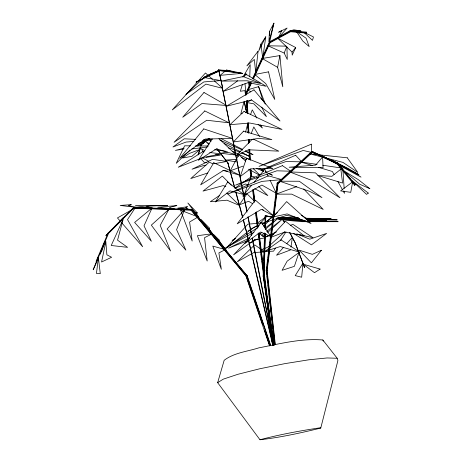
<?xml version="1.0" encoding="UTF-8"?>
<svg xmlns="http://www.w3.org/2000/svg" width="463" height="463" viewBox="0 0 463 463"><rect width="100%" height="100%" fill="white"/><g stroke="black" fill="none" stroke-linecap="round" stroke-linejoin="round"><path stroke-width="0.69" d="M134.363 208.292L133.888 207.47L134.363 208.292L191.41 210.121M269.362 42.596L269.397 38.446M269.414 35.68L269.449 31.53L273.928 23.15L269.512 42.59M264.13 273.245L265.421 233.798M265.565 229.492L265.733 215.631L265.177 215.741L264.767 227.946M263.285 271.74L263.134 276.046L269.692 321.143M263.354 269.588L264.599 232.97M263.516 274.073L263.586 271.926M263.974 260.449L264.142 255.426M264.431 246.82L264.599 241.802M265.34 219.566L265.177 215.741M263.823 273.06L265.137 233.578M265.276 229.266L265.733 215.631L272.609 217.257M274.391 344.646L266.202 270.357L277.175 183.122L277.713 184.014L312.27 152.466L312.01 151.881M277.476 183.452L277.175 183.122M249.54 82.443L249.378 86.708L248.11 81.847M249.754 76.754L250.211 64.664L243.063 76.904M269.449 31.53L268.87 41.902L273.928 23.15M266.694 269.125L266.966 266.977M267.232 264.836L267.411 263.412M267.683 261.271L267.863 259.841M268.129 257.7L268.314 256.271M268.581 254.129L268.76 252.7M269.032 250.558L269.211 249.135M270.016 242.71L270.201 241.281M270.467 239.139L270.647 237.71M270.919 235.569L271.098 234.139M271.364 231.998L271.544 230.574M273.251 217.008L273.43 215.579M273.702 213.437L273.882 212.008M275.051 202.73L275.23 201.301M275.497 199.159L275.682 197.73M276.041 194.877L276.22 193.447M276.486 191.306L276.666 189.882M276.938 187.735L277.117 186.311M278.089 183.556L267.11 270.664L266.804 270.473L277.788 183.244L277.175 183.145L277.713 184.014M262.712 58.124L265.791 36.78L260.947 44.072L258.869 50.664L265.791 36.78M290.961 247.132L292.39 237.334L286.788 243.654M352.522 182.549L350.751 192.324L340.589 190.906L352.071 182.283M279.912 55.577L282.812 86.795L277.615 67.32L279.912 55.577L262.845 58.367M294.972 31.096L290.058 30.662L289.913 31.224L290.179 31.698L306.303 33.128L306.199 32.08L296.378 31.218M306.303 33.128L306.199 32.08M320.766 428.055L337.903 360.55L337.186 358.258L322.833 339.981C301.268 338.187 279.884 343.806 258.852 347.852C247.254 351.556 234.093 352.702 224.173 360.289L217.656 382.658L259.969 439.752C280.422 437.46 300.759 432.974 320.766 428.055L320.176 427.8C299.949 430.816 279.745 434.531 259.969 439.752M245.517 132.296L247.63 124.153L248.255 132.748M244.018 101.686L240.893 113.655L242.166 113.354M198.042 154.937L200.172 147.344M200.56 145.961L200.948 144.583L201.301 144.96L209.126 138.616M198.575 154.538L200.514 147.645M200.901 146.267L201.289 144.89M242.381 84.602L240.32 91.252L244.852 90.609L245.685 95.413M250.576 114.384L252.271 109.841L256.809 118.001M251.201 133.535L253.805 126.943L259.488 136.626M286.933 46.867L287.263 59.455L284.178 53.06L286.666 46.792M108.649 233.19L96.622 261.566L96.084 261.358L108.128 232.947L108.689 233.277L134.276 207.574L133.801 207.302L108.168 233.034M151.748 208.68L144.016 225.805L151.378 241.252L134.623 222.437L151.499 208.472M250.749 82.466L245.951 92.889L246.027 94.336M252.549 78.56L269.327 42.087L269.779 42.255L270.068 42.712L253.302 79.15M249.262 86.784L250.46 84.179M254.65 75.07L255.848 72.471M260.339 62.713L261.537 60.109M262.133 58.807L263.331 56.208M265.426 51.653L266.624 49.049M251.502 83.056L246.715 93.468L246.397 93.069L251.195 82.645M252.989 78.739L269.779 42.255M295.712 47.567L292.217 55.155L292.066 52.082L295.712 47.567L278.049 38.302M275.502 248.122L273.558 251.137L261.329 251.797M280.561 240.285L286.007 231.841M212.158 138.941L198.343 160.314L216.458 148.866L235.91 154.706L218.953 138.668M135.155 207.899L127.528 219.589L142.656 246.762L117.457 217.934L134.548 208.246M311.373 151.87L311.744 151.303L337.023 162.704L336.642 163.294L311.373 151.87L336.885 163.659L337.267 163.074L337.023 162.594L336.462 163.034L336.885 163.659M243.879 76.47L245.928 73.513L246.293 74.902M251.71 185.148L242.676 196.115L261.89 185.05L276.307 193.285L270.085 180.286M253.967 182.405L258.933 176.368M273.141 216.973L286.643 201.602L311.055 223.507L287.106 213.912L273.841 216.823M283.524 247.34L276.521 255.24L290.556 249.933M271.052 236.906L285.48 221.273L304.168 235.794L284.774 232.05L271.243 237.172M260.131 223.467L267.157 215.908L256.317 223.808M249.927 237.849L233.589 254.835L254.361 240.042L264.523 237.872M252.196 139.328L236.107 155.69L248.417 149.78L278.79 151.146L253.348 139.126M263.54 226.228L268.528 221.204M245.911 193.586L243.949 195.536L251.224 175.94L254.598 177.016M190.05 150.018L176.229 163.335L184.615 145.793L190.397 145.851M277.175 183.145L311.211 151.997M281.724 179.569L283.854 177.624M292.882 169.365L294.48 167.907M303.508 159.654L305.105 158.196M277.412 183.707L312.004 152.096L312.27 152.466M284.774 231.731L267.811 247.201L261.369 249.783M264.934 234.92L266.005 233.954M267.608 232.501L282.042 219.439L266.723 231.396M259.708 234.214L261.85 232.362M265.6 229.116L277.91 218.461L265.797 227.593M246.507 276.428L191.022 209.942L191.728 209.334L247.225 275.821L270.745 345.525M246.171 276.249L246.895 275.641L247.225 275.821M277.337 212.61L265.837 222.205L286.736 215.353L298.635 217.94M200.959 144.653L208.223 138.75M336.705 163.398L337.267 162.959L355.208 184.83L354.635 185.275L336.462 163.034M261.618 235.378L264.454 233.167M337.023 162.594L354.982 184.482L354.409 184.934L354.635 185.275M237.675 80.788L223.328 91.344L248.394 82.582L266.179 86.297L246.281 74.456L242.838 76.991M257.648 227.698L225.087 248.214L254.002 232.368M262.226 224.462L271.949 217.587M235.135 188.059L250.107 177.595M219.531 195.467L210.318 201.729L227.003 200.195L239.655 205.566L226.829 193.054M235.632 238.248L232.148 240.534L235.221 238.711M217.656 382.658L223.241 379.168L237.924 374.289L259.668 368.791L284.762 363.658L308.642 359.826L327.075 357.957L337.186 358.258M252.393 241.084L254.853 239.562M197.51 217.303L189.599 222.003L192.174 241.073L180.553 210.19L198.123 216.939M248.127 231.043L257.347 225.568M247.271 102.161L251.687 99.736M290.289 31.241L269.501 42.446L269.298 41.942L290.081 30.732L290.556 31.715L269.79 42.903M249.372 243.254L257.509 239.001M262.521 236.385L264.396 235.401M249.551 237.953L228.508 248.162L247.259 240.853M196.85 146.186L203.269 143.142L196.584 145.509M265.386 236.998L268.656 235.493M269.958 234.891L276.492 231.876M290.214 225.545L292.83 224.335L312.988 237.675L296.389 234M235.21 188.192L245.633 183.956L248.174 185.287M259.193 225.221L253.342 227.559L225.996 248.463L247.838 224.179L264.981 222.686M262.446 223.924L265.044 222.882M198.1 143.918L206.052 140.885L199.229 143.16M270.438 345.433L246.895 275.641L245.969 275.989L269.495 345.774M242.925 166.159L230.227 170.818L238.896 154.607L245.569 161.118M276.683 193.916L296.858 186.554M264.732 237.299L273.65 234.313M207.794 172.971L190.768 178.55L209.218 162.189L213.09 163.885M258.62 86.616L262.654 99.84L265.363 104.134L258.62 86.616L247.728 89.793L250.714 91.801M184.21 148.108L175.448 150.394L183.487 149.057M245.344 112.596L246.617 112.289L244.348 101.727M263.731 275.936L263.14 276.07L263.731 275.936L264.564 281.654M265.461 215.978L272.192 217.326M251.768 176.802L250.842 169.608L249.939 169.412L250.952 177.294M227.489 152.026L220.735 153.276L235.279 154.955L238.584 156.326M205.937 165.187L203.141 165.685L192.058 169.209L212.569 159.341L226.911 161.448L214.328 163.688M206 157.408L220.342 155.105L215.561 154.659M246.27 93.289L246.843 93.202L245.951 92.889L246.397 93.069M266.514 270.548L266.202 270.357L267.128 270.467L275.3 344.53M191.78 148.941L207.245 147.049M281.128 179.69L261.925 181.392L227.802 194.026L268.297 175.795L281.84 179.627M193.893 141.435L186.028 142.06L172.948 147.002L184.251 138.796L195.536 139.375M202.476 140.752L210.341 140.127L203.292 139.768M300.84 30.975L291.459 30.535L293.872 29.8L300.84 30.975L294.346 31.432L294.028 30.344M264.049 251.901L253.793 252.549L237.316 261.774L254.679 244.846L264.142 251.444M237.178 159.405L225.637 160.071L235.534 161.813M306.454 218.837L331.143 218.611L305.21 218.252M305.499 220.805L277.661 218.843L303.971 220.278M307.629 220.799L326.803 220.729L307.53 220.394M276.724 194.159L291.696 194.136L323.215 209.421L303.641 188.916M307.143 219.815L337.232 219.879L307.623 219.329M280.306 181.201L299.329 181.253L322.005 197.608L309.394 191.265L279.606 181.195M195.461 145.903L208.472 146.03M206.967 162.328L204.09 162.299L200.525 158.219M306.494 221.204L282.986 219.983L302.148 221.696L338.146 221.69L307.936 221.227M267.979 45.779L286.215 46.15M133.888 207.47L191.728 209.334L246.895 275.641M139.421 207.904L145.92 208.113M153.861 208.367L160.36 208.581M168.3 208.836L174.8 209.044M182.74 209.299L189.24 209.507M133.882 208.026L191.734 209.878L191.728 209.334M290.44 171.964L315.511 172.873L339.998 197.765L312.282 180.628L290.388 172.195M272.742 216.765L268.407 216.551L272.724 216.84M280.676 217.17L298.722 218.085M277.511 217.923L299.683 219.178M209.392 139.155L212.204 139.328M280.636 217.373L299.329 218.629M277.459 217.98L302.125 219.803M289.913 31.224L306.055 32.647M204.044 151.893L202.632 151.731L178.249 167.259L203.309 157.484L220.984 153.82L209.687 152.535M222.877 170.552L227.727 171.16M214.664 149.746L225.909 151.274M228.543 148.027L230.678 148.345L239.932 152.304M301.344 162.073L317.08 164.406M322.798 165.256L342.823 168.225L344.136 188.343M247.288 102.624L253.793 103.81L266.416 116.653L261.728 107.127M266.202 270.357L266.804 270.473M306.332 219.612L309.828 220.376L301.332 215.254M276.313 218.299L283.177 219.919L276.741 218.235M301.32 162.172L312.363 165.482M318.573 167.346L332.382 171.489L334.107 174.615M225.851 186.415L223.16 185.605L203.008 191.103L222.344 176.096L231.292 185.2M256.624 177.665L257.972 178.093M270.068 42.712L269.298 41.942M297.304 234.035L309.735 239.197L326.618 233.398L311.414 244.863L293.606 233.439M241.223 157.426L246.507 159.625M241.258 152.871L249.187 156.262M256.589 168.387L263.812 171.513M268.401 173.503L272.342 175.211L268.563 173.243M219.884 140.058L242.624 150.093M245.222 151.239L253.024 154.683L245.349 150.816M270.855 236.576L260.623 231.998L244.95 243.492L261.323 222.281L270.461 235.98M268.627 46.068L284.178 53.06M329.5 159.567L311.744 151.303M330.79 160.152L337.267 163.074M232.218 151.146L249.609 159.625M304.851 32.723L313.468 36.942L312.496 40.362L304.139 32.601M221.065 138.582L242.155 149.208M224.277 143.466L240.262 151.638M242.178 152.622L249.21 156.216M327.15 158.595L321.432 155.637L325.229 157.669M331.595 160.898L354.461 172.734L361.013 177.132L330.298 160.372M259.124 168.329L263.534 170.621M265.421 171.605L267.307 172.589M254.528 188.62L267.869 195.612L258.73 186.346M335.542 162.386L330.495 159.723L347.476 168.115L358.906 174.696L336.804 163.051M273.251 215.712L261.404 209.311L237.206 223.814L255.379 200.143L273.326 215.579M248.556 169.209L259.824 175.309L264.801 169.238L266.358 172.491M201.972 157.68L208.72 161.356M262.133 58.483L277.615 67.32M204.901 150.764L201.37 148.698L203.02 151.812M252.786 203.778L248.567 201.289L239.377 204.837L246.964 193.771L254.534 201.226M262.417 209.455L263.621 210.167M209.073 143.652L206.076 141.776L209.033 144.728M191.022 209.942L209.785 232.281M260.86 98.631L262.654 99.84M296.389 31.484L306.095 38.203L309.197 46.578L302.79 41.022L296.789 32.08M259.124 233.213L264.645 237.316M258.082 124.327L262.388 128.048L260.646 124.906M212.476 79.231L205.462 72.986L172.248 109.928L205.896 84.098L222.726 88.352L214.091 80.672M234.793 187.671L227.912 163.022L234.648 188.082M277.418 37.972L292.066 52.082M250.257 169.724L249.939 169.412L250.842 169.649M253.267 168.636L259.934 175.147M234.162 145.857L222.176 87.056L246.987 211.024M210.7 233.387L212.077 235.042M212.997 236.147L246.05 275.879M209.149 138.755L210.885 140.989M216.962 148.814L228.253 163.341M208.813 138.431L210.983 141.227M217.06 149.057L227.918 163.034M354.982 184.482L355.208 184.83M337.903 181.496L342.394 189.622M343.083 190.872L344.466 193.372L344.327 191.219M284.479 222.298L282.922 219.566L284.56 222.709M289.722 232.345L295.62 243.654L289.815 232.773M266.977 173.787L268.222 176.391M322.833 339.981L323.284 341.127M246.304 276.174L262.66 324.685M264.738 330.837L269.802 345.867M236.101 192.533L242.832 217.552M243.388 219.641L248.411 239.163M235.771 192.261L242.502 217.303M243.254 220.087L246.617 232.611L272.724 345.08M248.735 240.569L273.031 345.178M251.739 235.111L248.099 216.69M252.3 237.947L273.529 345.022M251.542 235.54L247.908 217.141M252.103 238.364L273.239 345.01M233.815 145.515L246.935 212.176M244.325 101.727L245.859 110.165M265.49 286.117L265.698 287.546M266.011 289.688L266.219 291.117M266.428 292.547L266.636 293.976M266.948 296.123L274.137 345.427M264.772 283.09L265.085 285.237M265.293 286.666L265.502 288.096M265.814 290.243L266.022 291.673M268.314 307.415L268.523 308.844M268.731 310.274L269.044 312.421M269.252 313.85L273.836 345.334M263.447 276.249L263.655 277.678M263.864 279.108L264.176 281.249M264.385 282.679L264.587 284.108M264.9 286.256L265.108 287.679M265.316 289.109L265.525 290.538M265.837 292.685L266.046 294.115M266.254 295.544L266.462 296.968M267.192 301.974L267.394 303.404M267.602 304.828L267.811 306.257M268.123 308.404L268.332 309.834M273.216 343.413L273.425 344.842M269.9 322.572L270.213 324.719M270.421 326.149L270.629 327.578M271.561 334.02L273.228 345.462M253.429 189.68L254.905 201.121M256.288 211.851L258.227 226.87M259.06 233.311L272.354 336.312M251.45 176.501L250.524 169.302M253.111 189.396L254.679 201.567M256.068 212.309L258.007 227.35M258.748 233.08L272.51 339.784M272.695 341.214L273.251 345.514M250.535 171.871L250.714 173.301M250.992 175.448L251.177 176.878M252.839 189.755L253.024 191.184M253.302 193.331L253.481 194.761M253.666 196.19L253.944 198.338M254.222 200.485L254.407 201.914M256.068 214.791L256.253 216.221M256.525 218.368L256.71 219.798M256.988 221.945L257.173 223.374M257.451 225.522L257.636 226.951M258.834 236.252L259.02 237.681M259.292 239.828L259.477 241.258M259.755 243.405L259.94 244.834M260.218 246.982L260.403 248.411M260.675 250.558L260.86 251.988M261.138 254.129L261.323 255.564M261.601 257.706L261.786 259.141M262.058 261.282L262.243 262.718M262.521 264.859L262.799 267.006M262.984 268.436L263.256 270.583M263.441 272.012L263.719 274.16M263.904 275.589L264.182 277.736M264.367 279.166L264.639 281.313M264.917 283.46L265.102 284.89M265.38 287.037L265.565 288.466M265.75 289.896L266.022 292.043M266.208 293.473L266.485 295.62M266.763 297.767L266.948 299.196M267.226 301.344L267.406 302.773M267.591 304.203L267.869 306.35M268.054 307.779L268.332 309.926M268.609 312.074L268.789 313.503M269.067 315.65L269.252 317.08M269.437 318.509L269.715 320.656M269.993 322.804L270.172 324.233M270.45 326.38L270.635 327.81M271.833 337.11L272.018 338.54M252.613 190.183L254.181 202.36M255.472 212.384L257.503 228.143M258.151 233.155L272.545 344.883M260.947 44.072L262.625 57.418M266.815 270.276L275.016 344.576M266.752 272.707L266.914 274.142M267.151 276.301L267.388 278.46M267.626 280.613L267.863 282.771M268.1 284.93L268.337 287.083M268.575 289.242L268.737 290.677M269.049 293.554L269.211 294.995M269.449 297.148L269.686 299.306M269.923 301.465L270.161 303.618M270.398 305.777L270.635 307.936M270.872 310.088L271.115 312.247M271.353 314.406L271.59 316.559M271.827 318.718L271.984 320.159M272.302 323.029L272.458 324.47M272.776 327.347L272.939 328.782M273.176 330.941L273.413 333.1M273.65 335.253L273.888 337.411M274.125 339.57L274.362 341.723M245.002 83.681L246.056 94.423M247.225 100.407L247.902 113.383M248.388 122.753L248.92 132.846M249.256 139.334L249.407 142.216M249.783 149.427L250.35 160.239M246.53 92.803L246.64 94.973M246.941 100.743L247.618 113.73M248.11 123.112L248.637 133.217M248.978 139.71L249.129 142.598M249.505 149.815L250.032 159.92M246.837 104.106L247.022 107.711M247.815 122.851L247.925 125.016M248.677 139.438L248.862 143.044M249.204 149.532L249.314 151.696M249.615 157.466L249.731 159.631M246.368 100.83L247.005 113.105M247.531 123.21L247.798 128.263M247.948 131.151L248.023 132.597M248.394 139.814L248.585 143.426M248.92 149.925L249.412 159.307M192.128 209.6L192.133 210.144M302.947 263.181L301.673 277.221L295.226 275.607L302.947 263.181M258.099 51.19L255.692 72.546L254.32 59.414L246.866 65.862L258.099 51.19M98.388 257.665L96.454 273.448L100.286 273.679L98.388 257.665M105.813 241.732L101.571 262L111.606 257.272L106.895 254.829L105.813 241.732M123.031 219.612L117.55 240.17L127.585 247.346L111.207 245.494L123.031 219.612M298.982 252.52L294.375 266.341L282.094 270.311L287.141 261.173L298.982 252.52M246.524 158.196L240.216 176.577L250.408 168.833L272.84 168.515L246.524 158.196M98.584 256.398L95.731 264.275L93.179 269.761L98.584 256.398M104.059 244.858L101.86 250.871L99.811 254.395L103.984 243.654L104.059 244.858M184.668 209.49L176.6 229.7L185.906 250.142L167.102 229.011L184.668 209.49M281.678 30.604L278.761 37.376L287.124 28.052L278.628 32.248L281.678 30.604M168.81 209.444L160.192 225.377L170.552 251.004L151.326 225.128L168.81 209.444M213.761 162.721L200.641 184.841L223.577 170.355L240.529 175.5L213.761 162.721M227.646 182.005L215.422 201.99L229.978 190.866L243.752 194.553L227.646 182.005M321.415 250.269L311.379 262.851L299.185 250.153L312.34 254.355L321.415 250.269M203.755 128.888L179.696 158.404L205.317 139.01L232.704 138.495L203.755 128.888M203.986 92.484L182.706 117.255L201.972 103.527L226.679 105.5L203.986 92.484M322.595 156.992L315.627 165.106L289.184 167.23L323.076 167.716L322.595 156.992M123.696 217.326L120.802 220.417L124.506 217.043L114.251 227.032L123.696 217.326M109.06 232.252L105.859 235.673L115.345 226.245L109.06 232.252M243.625 131.122L233.398 141.967L258.649 138.42L271.868 139.623L243.625 131.122M204.779 110.935L174.065 142.28L206.753 120.253L228.982 122.793L204.779 110.935M244.07 111.386L229.961 124.686L249.812 123.036L282.054 129.437L244.07 111.386M204.073 77.489L185.906 94.423L203.836 81.934L220.527 80.585L204.073 77.489M199.906 149.462L191.867 156.344L182.63 158.01L189.298 153.467L199.906 149.462M226.523 70.011L220.099 75.365L242.161 73.333L226.523 70.011M340.832 169.221L331.907 176.293L317.768 175.5L342.591 183.059L340.832 169.221M368.293 193.094L366.534 194.391L352.077 180.692L368.293 193.094M281.058 239.886L264.882 251.397L280.265 246.553L299.827 252.26L281.058 239.886M320.089 269.09L314.493 272.695L303.265 264.217L320.089 269.09M253.956 89.851L226.297 106.258L251.588 99.985L280.028 121.028L253.956 89.851M210.254 74.607L195.999 82.136L218.021 71.562L210.254 74.607M225.302 249.615L218.883 252.914L221.343 269.316L212.806 246.096L225.302 249.615M210.555 73.912L203.575 77.471L218.999 70.33L210.555 73.912M212.453 233.717L204.565 237.646L207.192 261.039L197.377 235.713L212.453 233.717M187.37 206.753L185.622 207.54L188.319 209.212L177.711 208.13L187.37 206.753M295.637 155.25L261.41 170.164L285.937 161.564L301.668 161.824L295.637 155.25M311.281 144.172L259.054 166.362L303.248 150.458L311.57 152.454L311.281 144.172M282.413 165.644L235.615 185.102L276.891 170.801L290.642 171.235L282.413 165.644M131.185 204.669L128.297 205.67L138.217 207.598L120.166 205.445L131.185 204.669M176.791 205.601L169.568 207.395L171.021 208.651L157.704 207.227L176.791 205.601M243.306 76.557L221.268 81.123L247.097 80.77L260.478 83.45L243.306 76.557M268.546 71.84L254.777 74.474L265.739 83.595L274.796 99.464L268.546 71.84M209.548 228.201L208.506 228.311L213.165 234.585L201.046 219.445L209.548 228.201M167.704 205.34L145.949 206.243L152.807 208.066L135.462 205.636L167.704 205.34M225.406 70.353L218.947 70.029L218.524 69.572L219.236 71.204L218.924 70.052L231.35 71.354L225.406 70.353M228.71 71.395L219.086 70.55L242.456 73.333L228.71 71.395M347.296 157.814L309.55 153.803L342.956 162.391L357.83 172.462L347.296 157.814M197.423 213.026L195.34 212.378L198.916 217.46L187.856 203.008L197.423 213.026M369.821 188.661L359.71 184.239L343.997 170.853L358.536 179.806L369.821 188.661M304.492 267.435L295.388 243.393L304.492 267.435M219.045 239.903L213.408 234.237L226.1 250.136L220.284 242.467L219.045 239.903M222.518 87.333L218.866 70.816L222.518 87.333"/></g></svg>
